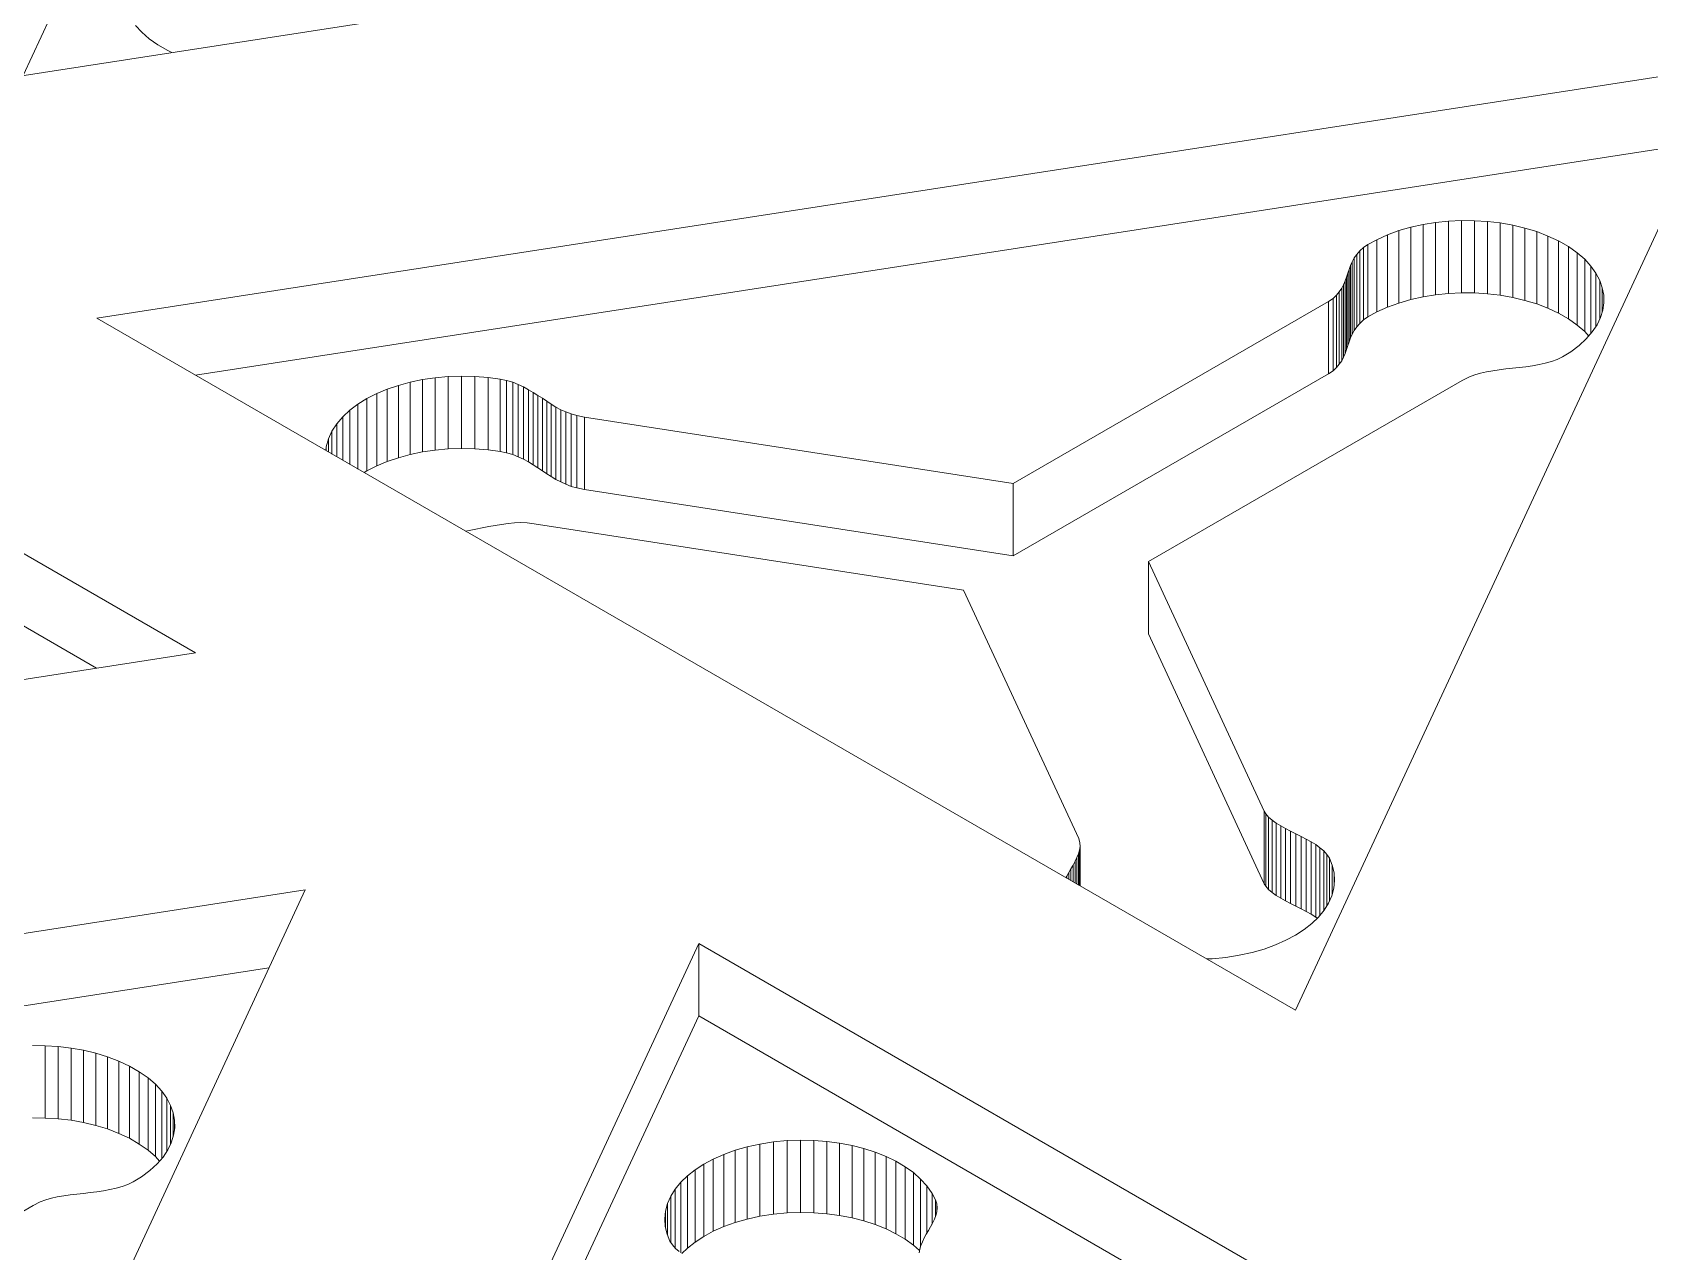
# Model space of a CAD drawing. Header units: inches. Extents: x 2.5 to 18.9, y 2.6 to 12.3.
# Drawn here: x 15.061 to 16.202, y 6.777 to 7.637 of the extents above; entities that cross this region are included whole.
import ezdxf

# ---------------------------------------------------------------- set-up
doc = ezdxf.new("R2010")
doc.units = ezdxf.units.IN
doc.header["$MEASUREMENT"] = 0

# ---------------------------------------------------------------- blocks, each defined once
blk = doc.blocks.new('A$C39963D99')
at = {"color": 0, "linetype": 'Continuous', "lineweight": 0, "extrusion": (3.33067e-16, 0.816497, 0.57735)}
for p, q in [((18.4741, -2.383), (18.1901, -2.9949)), ((19.3197, -2.8202), (18.1646, -2.9989)), ((17.466, -2.914), (18.3116, -3.4022)), ((18.2419, -3.413), (17.466, -2.965)), ((18.2737, -2.9644), (18.2693, -2.9596)), ((18.279, -2.969), (18.2737, -2.9644)), ((18.2851, -2.9733), (18.279, -2.969)), ((18.2921, -2.9773), (18.2851, -2.9733)), ((18.295, -2.9787), (18.2921, -2.9773)), ((18.242, -3.1661), (19.3971, -2.9874)), ((19.3971, -2.9874), (19.0876, -3.6543)), ((19.3716, -3.0424), (18.3117, -3.2063)), ((19.1605, -3.1043), (19.1689, -3.1019)), ((19.1689, -3.1019), (19.1775, -3.1)), ((19.1689, -3.1529), (19.1689, -3.1019)), ((19.1775, -3.1), (19.1864, -3.0986)), ((19.1775, -3.151), (19.1775, -3.1)), ((19.1864, -3.0986), (19.1955, -3.0976)), ((19.1864, -3.1496), (19.1864, -3.0986)), ((19.1955, -3.0976), (19.2046, -3.0972)), ((19.1955, -3.1487), (19.1955, -3.0976)), ((19.2046, -3.1482), (19.2046, -3.0972)), ((19.2046, -3.0972), (19.2138, -3.0973)), ((19.2138, -3.1483), (19.2138, -3.0973)), ((19.2138, -3.0973), (19.2229, -3.0978)), ((19.2229, -3.1488), (19.2229, -3.0978)), ((19.2229, -3.0978), (19.2319, -3.0989)), ((19.2319, -3.1499), (19.2319, -3.0989)), ((19.2319, -3.0989), (19.2408, -3.1004)), ((19.2408, -3.1515), (19.2408, -3.1004)), ((19.2408, -3.1004), (19.2494, -3.1025)), ((19.2494, -3.1535), (19.2494, -3.1025)), ((19.2494, -3.1025), (19.2577, -3.105)), ((19.1355, -3.1163), (19.1386, -3.1141)), ((19.1386, -3.1141), (19.1448, -3.1107)), ((19.1386, -3.1651), (19.1386, -3.1141)), ((19.1448, -3.1107), (19.1524, -3.1073)), ((19.1448, -3.1617), (19.1448, -3.1107)), ((19.1524, -3.1073), (19.1605, -3.1043)), ((19.1524, -3.1583), (19.1524, -3.1073)), ((19.1605, -3.1554), (19.1605, -3.1043)), ((19.2577, -3.156), (19.2577, -3.105)), ((19.2577, -3.105), (19.2656, -3.1081)), ((19.2656, -3.1591), (19.2656, -3.1081)), ((19.2656, -3.1081), (19.2731, -3.1116)), ((19.2731, -3.1626), (19.2731, -3.1116)), ((19.2731, -3.1116), (19.2801, -3.1156)), ((19.1276, -3.1263), (19.129, -3.1236)), ((19.129, -3.1236), (19.1307, -3.1211)), ((19.129, -3.1747), (19.129, -3.1236)), ((19.1307, -3.1211), (19.1329, -3.1186)), ((19.1307, -3.1721), (19.1307, -3.1211)), ((19.1329, -3.1186), (19.1355, -3.1163)), ((19.1329, -3.1697), (19.1329, -3.1186)), ((19.1355, -3.1673), (19.1355, -3.1163)), ((19.2801, -3.1666), (19.2801, -3.1156)), ((19.2801, -3.1156), (19.2862, -3.1199)), ((19.2862, -3.171), (19.2862, -3.1199)), ((19.2862, -3.1199), (19.2915, -3.1245)), ((19.2915, -3.1755), (19.2915, -3.1245)), ((19.2915, -3.1245), (19.2959, -3.1293)), ((19.1235, -3.1371), (19.1245, -3.1344)), ((19.1245, -3.1344), (19.1254, -3.1317)), ((19.1245, -3.1854), (19.1245, -3.1344)), ((19.1254, -3.1317), (19.1264, -3.129)), ((19.1254, -3.1827), (19.1254, -3.1317)), ((19.1264, -3.129), (19.1276, -3.1263)), ((19.1264, -3.18), (19.1264, -3.129)), ((19.1276, -3.1773), (19.1276, -3.1263)), ((19.2959, -3.1769), (19.2959, -3.1293)), ((19.2959, -3.1293), (19.2994, -3.1343)), ((19.2994, -3.1719), (19.2994, -3.1343)), ((19.2994, -3.1343), (19.3021, -3.1394)), ((19.1164, -3.1499), (19.1184, -3.1475)), ((19.1184, -3.1475), (19.1201, -3.145)), ((19.1184, -3.1985), (19.1184, -3.1475)), ((19.1201, -3.145), (19.1214, -3.1425)), ((19.1201, -3.1961), (19.1201, -3.145)), ((19.1214, -3.1425), (19.1225, -3.1398)), ((19.1214, -3.1935), (19.1214, -3.1425)), ((19.1225, -3.1398), (19.1235, -3.1371)), ((19.1225, -3.1909), (19.1225, -3.1398)), ((19.1235, -3.1882), (19.1235, -3.1371)), ((19.2046, -3.1482), (19.1955, -3.1487)), ((19.2138, -3.1483), (19.2046, -3.1482)), ((19.2229, -3.1488), (19.2138, -3.1483)), ((19.3021, -3.1668), (19.3021, -3.1394)), ((19.3021, -3.1394), (19.3039, -3.1446)), ((19.3039, -3.1615), (19.3039, -3.1446)), ((19.3039, -3.1446), (19.3049, -3.1499)), ((18.8885, -3.2826), (19.1108, -3.1542)), ((19.1108, -3.1542), (19.114, -3.1521)), ((19.1108, -3.2053), (19.1108, -3.1542)), ((19.114, -3.1521), (19.1164, -3.1499)), ((19.114, -3.2031), (19.114, -3.1521)), ((19.1164, -3.2009), (19.1164, -3.1499)), ((19.1524, -3.1583), (19.1448, -3.1617)), ((19.1605, -3.1554), (19.1524, -3.1583)), ((19.1689, -3.1529), (19.1605, -3.1554)), ((19.1775, -3.151), (19.1689, -3.1529)), ((19.1864, -3.1496), (19.1775, -3.151)), ((19.1955, -3.1487), (19.1864, -3.1496)), ((19.2319, -3.1499), (19.2229, -3.1488)), ((19.2408, -3.1515), (19.2319, -3.1499)), ((19.2494, -3.1535), (19.2408, -3.1515)), ((19.2577, -3.156), (19.2494, -3.1535)), ((19.2656, -3.1591), (19.2577, -3.156)), ((19.2731, -3.1626), (19.2656, -3.1591)), ((19.305, -3.1552), (19.3043, -3.1604)), ((19.3049, -3.1559), (19.3049, -3.1499)), ((19.3049, -3.1499), (19.305, -3.1552)), ((19.0876, -3.6543), (18.242, -3.1661)), ((19.1329, -3.1697), (19.1307, -3.1721)), ((19.1355, -3.1673), (19.1329, -3.1697)), ((19.1386, -3.1651), (19.1355, -3.1673)), ((19.1448, -3.1617), (19.1386, -3.1651)), ((19.2801, -3.1666), (19.2731, -3.1626)), ((19.2862, -3.171), (19.2801, -3.1666)), ((19.2915, -3.1755), (19.2862, -3.171)), ((19.3002, -3.1708), (19.2968, -3.1758)), ((19.3026, -3.1657), (19.3002, -3.1708)), ((19.3043, -3.1604), (19.3026, -3.1657)), ((19.1264, -3.18), (19.1254, -3.1827)), ((19.1276, -3.1773), (19.1264, -3.18)), ((19.129, -3.1747), (19.1276, -3.1773)), ((19.1307, -3.1721), (19.129, -3.1747)), ((19.2926, -3.1807), (19.2876, -3.1853)), ((19.2944, -3.1787), (19.2915, -3.1755)), ((19.2968, -3.1758), (19.2926, -3.1807)), ((19.1214, -3.1935), (19.1201, -3.1961)), ((19.1225, -3.1909), (19.1214, -3.1935)), ((19.1235, -3.1882), (19.1225, -3.1909)), ((19.1245, -3.1854), (19.1235, -3.1882)), ((19.1254, -3.1827), (19.1245, -3.1854)), ((19.2758, -3.1933), (19.272, -3.1951)), ((19.2817, -3.1897), (19.2758, -3.1933)), ((19.2876, -3.1853), (19.2817, -3.1897)), ((19.1108, -3.2053), (18.8885, -3.3337)), ((19.114, -3.2031), (19.1108, -3.2053)), ((19.1164, -3.2009), (19.114, -3.2031)), ((19.1184, -3.1985), (19.1164, -3.2009)), ((19.1201, -3.1961), (19.1184, -3.1985)), ((19.2181, -3.2049), (19.214, -3.206)), ((19.2223, -3.2039), (19.2181, -3.2049)), ((19.2267, -3.2031), (19.2223, -3.2039)), ((19.2313, -3.2025), (19.2267, -3.2031)), ((19.2359, -3.2019), (19.2313, -3.2025)), ((19.2406, -3.2014), (19.2359, -3.2019)), ((19.2454, -3.2009), (19.2406, -3.2014)), ((19.2501, -3.2003), (19.2454, -3.2009)), ((19.2547, -3.1996), (19.2501, -3.2003)), ((19.2593, -3.1988), (19.2547, -3.1996)), ((19.2637, -3.1978), (19.2593, -3.1988)), ((19.268, -3.1966), (19.2637, -3.1978)), ((19.272, -3.1951), (19.268, -3.1966)), ((18.4395, -3.2193), (18.4469, -3.2162)), ((18.4469, -3.2162), (18.4548, -3.2135)), ((18.4469, -3.2672), (18.4469, -3.2162)), ((18.4548, -3.2135), (18.463, -3.2112)), ((18.4548, -3.2645), (18.4548, -3.2135)), ((18.463, -3.2112), (18.4717, -3.2094)), ((18.463, -3.2622), (18.463, -3.2112)), ((18.4717, -3.2094), (18.4806, -3.2081)), ((18.4717, -3.2604), (18.4717, -3.2094)), ((18.4806, -3.2081), (18.4898, -3.2072)), ((18.4806, -3.2591), (18.4806, -3.2081)), ((18.4898, -3.2072), (18.4992, -3.2069)), ((18.4898, -3.2583), (18.4898, -3.2072)), ((18.4992, -3.2579), (18.4992, -3.2069)), ((18.4992, -3.2069), (18.5086, -3.2071)), ((18.5086, -3.2582), (18.5086, -3.2071)), ((18.5086, -3.2071), (18.5182, -3.2079)), ((18.5182, -3.2589), (18.5182, -3.2079)), ((18.5182, -3.2079), (18.5266, -3.209)), ((18.5266, -3.2601), (18.5266, -3.209)), ((18.5266, -3.209), (18.5311, -3.21)), ((18.5311, -3.2611), (18.5311, -3.21)), ((18.5311, -3.21), (18.5354, -3.2113)), ((18.5354, -3.2623), (18.5354, -3.2113)), ((18.5354, -3.2113), (18.5393, -3.2128)), ((18.5393, -3.2639), (18.5393, -3.2128)), ((18.5393, -3.2128), (18.543, -3.2146)), ((18.543, -3.2656), (18.543, -3.2146)), ((18.543, -3.2146), (18.5465, -3.2165)), ((18.5465, -3.2675), (18.5465, -3.2165)), ((18.5465, -3.2165), (18.5499, -3.2185)), ((19.2051, -3.21), (18.9838, -3.3378)), ((19.2103, -3.2075), (19.2051, -3.21)), ((19.214, -3.206), (19.2103, -3.2075)), ((18.4206, -3.231), (18.4262, -3.2267)), ((18.4262, -3.2267), (18.4326, -3.2228)), ((18.4262, -3.2725), (18.4262, -3.2267)), ((18.4326, -3.2228), (18.4395, -3.2193)), ((18.4326, -3.2738), (18.4326, -3.2228)), ((18.4395, -3.2703), (18.4395, -3.2193)), ((18.5499, -3.2695), (18.5499, -3.2185)), ((18.5499, -3.2185), (18.5531, -3.2205)), ((18.5531, -3.2716), (18.5531, -3.2205)), ((18.5531, -3.2205), (18.5563, -3.2226)), ((18.5563, -3.2737), (18.5563, -3.2226)), ((18.5563, -3.2226), (18.5594, -3.2247)), ((18.5594, -3.2758), (18.5594, -3.2247)), ((18.5594, -3.2247), (18.5626, -3.2268)), ((18.5626, -3.2778), (18.5626, -3.2268)), ((18.5626, -3.2268), (18.5659, -3.2288)), ((18.4113, -3.2405), (18.4156, -3.2356)), ((18.4156, -3.2356), (18.4206, -3.231)), ((18.4156, -3.2663), (18.4156, -3.2356)), ((18.4206, -3.2692), (18.4206, -3.231)), ((18.5659, -3.2798), (18.5659, -3.2288)), ((18.5659, -3.2288), (18.5693, -3.2306)), ((18.5693, -3.2816), (18.5693, -3.2306)), ((18.5693, -3.2306), (18.5728, -3.2322)), ((18.5728, -3.2832), (18.5728, -3.2322)), ((18.5728, -3.2322), (18.5766, -3.2336)), ((18.5766, -3.2847), (18.5766, -3.2336)), ((18.5766, -3.2336), (18.5806, -3.2348)), ((18.5806, -3.2858), (18.5806, -3.2348)), ((18.5806, -3.2348), (18.5861, -3.2359)), ((18.5861, -3.2869), (18.5861, -3.2359)), ((18.5861, -3.2359), (18.8885, -3.2826)), ((18.4054, -3.2512), (18.4079, -3.2457)), ((18.4079, -3.2457), (18.4113, -3.2405)), ((18.4079, -3.2619), (18.4079, -3.2457)), ((18.4113, -3.2639), (18.4113, -3.2405)), ((18.4035, -3.2593), (18.4038, -3.2567)), ((18.4038, -3.2567), (18.4054, -3.2512)), ((18.4038, -3.2595), (18.4038, -3.2567)), ((18.4054, -3.2604), (18.4054, -3.2512)), ((18.463, -3.2622), (18.4548, -3.2645)), ((18.4717, -3.2604), (18.463, -3.2622)), ((18.4806, -3.2591), (18.4717, -3.2604)), ((18.4898, -3.2583), (18.4806, -3.2591)), ((18.4992, -3.2579), (18.4898, -3.2583)), ((18.5086, -3.2582), (18.4992, -3.2579)), ((18.5182, -3.2589), (18.5086, -3.2582)), ((18.5266, -3.2601), (18.5182, -3.2589)), ((18.5311, -3.2611), (18.5266, -3.2601)), ((18.5354, -3.2623), (18.5311, -3.2611)), ((18.5393, -3.2639), (18.5354, -3.2623)), ((18.4326, -3.2738), (18.4307, -3.275)), ((18.4395, -3.2703), (18.4326, -3.2738)), ((18.4469, -3.2672), (18.4395, -3.2703)), ((18.4548, -3.2645), (18.4469, -3.2672)), ((18.543, -3.2656), (18.5393, -3.2639)), ((18.5465, -3.2675), (18.543, -3.2656)), ((18.5499, -3.2695), (18.5465, -3.2675)), ((18.5531, -3.2716), (18.5499, -3.2695)), ((18.5563, -3.2737), (18.5531, -3.2716)), ((18.5594, -3.2758), (18.5563, -3.2737)), ((18.5626, -3.2778), (18.5594, -3.2758)), ((18.5659, -3.2798), (18.5626, -3.2778)), ((18.5693, -3.2816), (18.5659, -3.2798)), ((18.5728, -3.2832), (18.5693, -3.2816)), ((18.5766, -3.2847), (18.5728, -3.2832)), ((18.5806, -3.2858), (18.5766, -3.2847)), ((18.8885, -3.3337), (18.8885, -3.2826)), ((18.5861, -3.2869), (18.5806, -3.2858)), ((18.8885, -3.3337), (18.5861, -3.2869)), ((18.5047, -3.3158), (18.5021, -3.3162)), ((18.5093, -3.3149), (18.5047, -3.3158)), ((18.5139, -3.314), (18.5093, -3.3149)), ((18.5185, -3.3131), (18.5139, -3.314)), ((18.523, -3.3122), (18.5185, -3.3131)), ((18.5276, -3.3115), (18.523, -3.3122)), ((18.5321, -3.3109), (18.5276, -3.3115)), ((18.5366, -3.3105), (18.5321, -3.3109)), ((18.5411, -3.3103), (18.5366, -3.3105)), ((18.5456, -3.3105), (18.5411, -3.3103)), ((18.5506, -3.3111), (18.5456, -3.3105)), ((18.8533, -3.3579), (18.5506, -3.3111)), ((18.9838, -3.3888), (18.9838, -3.3378)), ((18.9838, -3.3378), (19.0655, -3.5139)), ((18.9347, -3.5332), (18.8533, -3.3579)), ((19.0655, -3.565), (18.9838, -3.3888)), ((18.3116, -3.4022), (17.1565, -3.5809)), ((19.0655, -3.565), (19.0655, -3.5139)), ((19.0655, -3.5139), (19.0666, -3.5157)), ((19.0666, -3.5667), (19.0666, -3.5157)), ((19.0666, -3.5157), (19.0686, -3.518)), ((19.0686, -3.5691), (19.0686, -3.518)), ((19.0686, -3.518), (19.0711, -3.5202)), ((19.0711, -3.5712), (19.0711, -3.5202)), ((19.0711, -3.5202), (19.074, -3.5223)), ((19.074, -3.5733), (19.074, -3.5223)), ((19.074, -3.5223), (19.0771, -3.5242)), ((19.0771, -3.5753), (19.0771, -3.5242)), ((19.0771, -3.5242), (19.0805, -3.5261)), ((18.9354, -3.5361), (18.9347, -3.5332)), ((18.9356, -3.5387), (18.9354, -3.5361)), ((19.0805, -3.5771), (19.0805, -3.5261)), ((19.0805, -3.5261), (19.0841, -3.528)), ((19.0841, -3.579), (19.0841, -3.528)), ((19.0841, -3.528), (19.0878, -3.5298)), ((19.0878, -3.5808), (19.0878, -3.5298)), ((19.0878, -3.5298), (19.0915, -3.5316)), ((19.0915, -3.5826), (19.0915, -3.5316)), ((19.0915, -3.5316), (19.0951, -3.5335)), ((19.0951, -3.5845), (19.0951, -3.5335)), ((19.0951, -3.5335), (19.0986, -3.5354)), ((19.0986, -3.5864), (19.0986, -3.5354)), ((19.0986, -3.5354), (19.1018, -3.5374)), ((18.9321, -3.5492), (18.9334, -3.5465)), ((18.9334, -3.5465), (18.9344, -3.5439)), ((18.9334, -3.5652), (18.9334, -3.5465)), ((18.9344, -3.5439), (18.9352, -3.5413)), ((18.9344, -3.5659), (18.9344, -3.5439)), ((18.9352, -3.5413), (18.9356, -3.5387)), ((18.9352, -3.5663), (18.9352, -3.5413)), ((18.9356, -3.5665), (18.9356, -3.5387)), ((19.1018, -3.5885), (19.1018, -3.5374)), ((19.1018, -3.5374), (19.1048, -3.5396)), ((19.1048, -3.5871), (19.1048, -3.5396)), ((19.1048, -3.5396), (19.1075, -3.5419)), ((19.1075, -3.5839), (19.1075, -3.5419)), ((19.1075, -3.5419), (19.1097, -3.5443)), ((19.1097, -3.5804), (19.1097, -3.5443)), ((19.1097, -3.5443), (19.1114, -3.547)), ((19.1114, -3.5773), (19.1114, -3.547)), ((19.1114, -3.547), (19.1134, -3.5518)), ((18.9262, -3.5597), (18.9276, -3.557)), ((18.9276, -3.557), (18.9291, -3.5544)), ((18.9276, -3.5619), (18.9276, -3.557)), ((18.9291, -3.5544), (18.9306, -3.5518)), ((18.9291, -3.5628), (18.9291, -3.5544)), ((18.9306, -3.5518), (18.9321, -3.5492)), ((18.9306, -3.5636), (18.9306, -3.5518)), ((18.9321, -3.5645), (18.9321, -3.5492)), ((19.1134, -3.5724), (19.1134, -3.5518)), ((19.1134, -3.5518), (19.1147, -3.5573)), ((19.1147, -3.5664), (19.1147, -3.5573)), ((19.1147, -3.5573), (19.1151, -3.5628)), ((17.2339, -3.7481), (18.389, -3.5694)), ((18.389, -3.5694), (18.0795, -4.2363)), ((18.9256, -3.5608), (18.9262, -3.5597)), ((18.9262, -3.5611), (18.9262, -3.5597)), ((19.0666, -3.5667), (19.0655, -3.565)), ((19.0686, -3.5691), (19.0666, -3.5667)), ((19.0711, -3.5712), (19.0686, -3.5691)), ((19.1146, -3.5682), (19.1131, -3.5735)), ((19.1151, -3.5628), (19.1146, -3.5682)), ((19.074, -3.5733), (19.0711, -3.5712)), ((19.0771, -3.5753), (19.074, -3.5733)), ((19.0805, -3.5771), (19.0771, -3.5753)), ((19.0841, -3.579), (19.0805, -3.5771)), ((19.0878, -3.5808), (19.0841, -3.579)), ((19.0915, -3.5826), (19.0878, -3.5808)), ((19.1108, -3.5787), (19.1077, -3.5837)), ((19.1131, -3.5735), (19.1108, -3.5787)), ((19.0951, -3.5845), (19.0915, -3.5826)), ((19.0991, -3.593), (19.0937, -3.5973)), ((19.0986, -3.5864), (19.0951, -3.5845)), ((19.1018, -3.5885), (19.0986, -3.5864)), ((19.1038, -3.5885), (19.0991, -3.593)), ((19.1029, -3.5893), (19.1018, -3.5885)), ((19.1077, -3.5837), (19.1038, -3.5885)), ((19.0876, -3.6013), (19.0808, -3.6049)), ((19.0937, -3.5973), (19.0876, -3.6013)), ((18.3571, -4.2741), (18.6666, -3.6072)), ((18.6666, -3.6582), (18.6666, -3.6072)), ((18.6666, -3.6072), (19.5122, -4.0954)), ((19.0479, -3.6155), (19.0384, -3.617)), ((19.057, -3.6135), (19.0479, -3.6155)), ((19.0655, -3.6111), (19.057, -3.6135)), ((19.0735, -3.6082), (19.0655, -3.6111)), ((19.0808, -3.6049), (19.0735, -3.6082)), ((18.3635, -3.6244), (17.3036, -3.7884)), ((19.0288, -3.6179), (19.0248, -3.618)), ((19.0384, -3.617), (19.0288, -3.6179)), ((18.6666, -3.6582), (18.3826, -4.2701)), ((19.4425, -4.1062), (18.6666, -3.6582)), ((18.1966, -3.6792), (18.2057, -3.6793)), ((18.2057, -3.7303), (18.2057, -3.6793)), ((18.2057, -3.6793), (18.2149, -3.6798)), ((18.2149, -3.7308), (18.2149, -3.6798)), ((18.2149, -3.6798), (18.2239, -3.6809)), ((18.2239, -3.7319), (18.2239, -3.6809)), ((18.2239, -3.6809), (18.2327, -3.6824)), ((18.2327, -3.7335), (18.2327, -3.6824)), ((18.2327, -3.6824), (18.2413, -3.6845)), ((18.2413, -3.7355), (18.2413, -3.6845)), ((18.2413, -3.6845), (18.2496, -3.687)), ((18.2496, -3.738), (18.2496, -3.687)), ((18.2496, -3.687), (18.2576, -3.6901)), ((18.2576, -3.7411), (18.2576, -3.6901)), ((18.2576, -3.6901), (18.2651, -3.6936)), ((18.2651, -3.7446), (18.2651, -3.6936)), ((18.2651, -3.6936), (18.272, -3.6976)), ((18.272, -3.7486), (18.272, -3.6976)), ((18.272, -3.6976), (18.2782, -3.7019)), ((18.2782, -3.753), (18.2782, -3.7019)), ((18.2782, -3.7019), (18.2834, -3.7065)), ((18.2834, -3.7575), (18.2834, -3.7065)), ((18.2834, -3.7065), (18.2878, -3.7113)), ((18.2878, -3.7589), (18.2878, -3.7113)), ((18.2878, -3.7113), (18.2914, -3.7163)), ((18.2914, -3.7539), (18.2914, -3.7163)), ((18.2914, -3.7163), (18.2941, -3.7214)), ((18.2057, -3.7303), (18.1966, -3.7302)), ((18.2941, -3.7488), (18.2941, -3.7214)), ((18.2941, -3.7214), (18.2959, -3.7266)), ((18.2959, -3.7435), (18.2959, -3.7266)), ((18.2959, -3.7266), (18.2969, -3.7319)), ((18.2149, -3.7308), (18.2057, -3.7303)), ((18.2239, -3.7319), (18.2149, -3.7308)), ((18.2327, -3.7335), (18.2239, -3.7319)), ((18.2413, -3.7355), (18.2327, -3.7335)), ((18.2496, -3.738), (18.2413, -3.7355)), ((18.2576, -3.7411), (18.2496, -3.738)), ((18.2651, -3.7446), (18.2576, -3.7411)), ((18.297, -3.7372), (18.2962, -3.7424)), ((18.2969, -3.7379), (18.2969, -3.7319)), ((18.2969, -3.7319), (18.297, -3.7372)), ((18.272, -3.7486), (18.2651, -3.7446)), ((18.2782, -3.753), (18.272, -3.7486)), ((18.2834, -3.7575), (18.2782, -3.753)), ((18.2921, -3.7528), (18.2888, -3.7578)), ((18.2946, -3.7477), (18.2921, -3.7528)), ((18.2962, -3.7424), (18.2946, -3.7477)), ((18.6843, -3.7559), (18.6922, -3.753)), ((18.6922, -3.753), (18.7008, -3.7506)), ((18.6922, -3.804), (18.6922, -3.753)), ((18.7008, -3.7506), (18.7098, -3.7486)), ((18.7008, -3.8016), (18.7008, -3.7506)), ((18.7098, -3.7486), (18.7193, -3.7471)), ((18.7098, -3.7996), (18.7098, -3.7486)), ((18.7193, -3.7471), (18.7289, -3.7462)), ((18.7193, -3.7981), (18.7193, -3.7471)), ((18.7289, -3.7462), (18.7384, -3.7459)), ((18.7289, -3.7972), (18.7289, -3.7462)), ((18.7384, -3.7969), (18.7384, -3.7459)), ((18.7384, -3.7459), (18.7478, -3.7461)), ((18.7478, -3.7971), (18.7478, -3.7461)), ((18.7478, -3.7461), (18.757, -3.7468)), ((18.757, -3.7978), (18.757, -3.7468)), ((18.757, -3.7468), (18.766, -3.748)), ((18.766, -3.799), (18.766, -3.748)), ((18.766, -3.748), (18.7748, -3.7497)), ((18.7748, -3.8007), (18.7748, -3.7497)), ((18.7748, -3.7497), (18.7831, -3.7518)), ((18.7831, -3.8028), (18.7831, -3.7518)), ((18.7831, -3.7518), (18.7911, -3.7544)), ((18.2846, -3.7627), (18.2795, -3.7673)), ((18.2863, -3.7607), (18.2834, -3.7575)), ((18.2888, -3.7578), (18.2846, -3.7627)), ((18.6641, -3.7668), (18.6701, -3.7628)), ((18.6701, -3.7628), (18.6769, -3.7592)), ((18.6701, -3.8138), (18.6701, -3.7628)), ((18.6769, -3.7592), (18.6843, -3.7559)), ((18.6769, -3.8102), (18.6769, -3.7592)), ((18.6843, -3.8069), (18.6843, -3.7559)), ((18.7911, -3.8054), (18.7911, -3.7544)), ((18.7911, -3.7544), (18.7987, -3.7574)), ((18.7987, -3.8085), (18.7987, -3.7574)), ((18.7987, -3.7574), (18.8057, -3.7608)), ((18.8057, -3.8119), (18.8057, -3.7608)), ((18.8057, -3.7608), (18.8121, -3.7647)), ((18.2677, -3.7753), (18.2639, -3.7771)), ((18.2736, -3.7717), (18.2677, -3.7753)), ((18.2795, -3.7673), (18.2736, -3.7717)), ((18.6501, -3.7804), (18.654, -3.7756)), ((18.654, -3.7756), (18.6587, -3.7711)), ((18.654, -3.8253), (18.654, -3.7756)), ((18.6587, -3.7711), (18.6641, -3.7668)), ((18.6587, -3.8221), (18.6587, -3.7711)), ((18.6641, -3.8178), (18.6641, -3.7668)), ((18.8121, -3.8157), (18.8121, -3.7647)), ((18.8121, -3.7647), (18.818, -3.7688)), ((18.818, -3.8199), (18.818, -3.7688)), ((18.818, -3.7688), (18.8231, -3.7733)), ((18.8231, -3.8207), (18.8231, -3.7733)), ((18.8231, -3.7733), (18.8276, -3.7782)), ((18.21, -3.7869), (18.206, -3.788)), ((18.2142, -3.7859), (18.21, -3.7869)), ((18.2187, -3.7851), (18.2142, -3.7859)), ((18.2232, -3.7845), (18.2187, -3.7851)), ((18.2279, -3.7839), (18.2232, -3.7845)), ((18.2326, -3.7834), (18.2279, -3.7839)), ((18.2373, -3.7829), (18.2326, -3.7834)), ((18.242, -3.7823), (18.2373, -3.7829)), ((18.2467, -3.7816), (18.242, -3.7823)), ((18.2512, -3.7808), (18.2467, -3.7816)), ((18.2557, -3.7798), (18.2512, -3.7808)), ((18.2599, -3.7786), (18.2557, -3.7798)), ((18.2639, -3.7771), (18.2599, -3.7786)), ((18.6446, -3.7906), (18.6469, -3.7854)), ((18.6469, -3.7854), (18.6501, -3.7804)), ((18.6469, -3.8181), (18.6469, -3.7854)), ((18.6501, -3.822), (18.6501, -3.7804)), ((18.8276, -3.8116), (18.8276, -3.7782)), ((18.8276, -3.7782), (18.8312, -3.7834)), ((18.8312, -3.8051), (18.8312, -3.7834)), ((18.8312, -3.7834), (18.8337, -3.7881)), ((18.1971, -3.792), (17.9757, -3.9198)), ((18.2022, -3.7895), (18.1971, -3.792)), ((18.206, -3.788), (18.2022, -3.7895)), ((18.6426, -3.8013), (18.6432, -3.7959)), ((18.6432, -3.7959), (18.6446, -3.7906)), ((18.6432, -3.8075), (18.6432, -3.7959)), ((18.6446, -3.813), (18.6446, -3.7906)), ((18.7193, -3.7981), (18.7098, -3.7996)), ((18.7289, -3.7972), (18.7193, -3.7981)), ((18.7384, -3.7969), (18.7289, -3.7972)), ((18.7478, -3.7971), (18.7384, -3.7969)), ((18.757, -3.7978), (18.7478, -3.7971)), ((18.766, -3.799), (18.757, -3.7978)), ((18.8337, -3.7995), (18.8337, -3.7881)), ((18.8337, -3.7881), (18.8345, -3.7909)), ((18.8345, -3.7964), (18.8338, -3.7991)), ((18.8345, -3.7964), (18.8345, -3.7909)), ((18.8345, -3.7909), (18.8347, -3.7936)), ((18.8347, -3.7936), (18.8345, -3.7964)), ((18.643, -3.8067), (18.6426, -3.8013)), ((18.6443, -3.8123), (18.643, -3.8067)), ((18.6843, -3.8069), (18.6769, -3.8102)), ((18.6922, -3.804), (18.6843, -3.8069)), ((18.7008, -3.8016), (18.6922, -3.804)), ((18.7098, -3.7996), (18.7008, -3.8016)), ((18.7748, -3.8007), (18.766, -3.799)), ((18.7831, -3.8028), (18.7748, -3.8007)), ((18.7911, -3.8054), (18.7831, -3.8028)), ((18.7987, -3.8085), (18.7911, -3.8054)), ((18.8057, -3.8119), (18.7987, -3.8085)), ((18.8287, -3.8097), (18.8271, -3.8123)), ((18.8302, -3.8071), (18.8287, -3.8097)), ((18.8316, -3.8044), (18.8302, -3.8071)), ((18.8328, -3.8017), (18.8316, -3.8044)), ((18.8338, -3.7991), (18.8328, -3.8017)), ((18.6463, -3.8171), (18.6443, -3.8123)), ((18.648, -3.8198), (18.6463, -3.8171)), ((18.6503, -3.8222), (18.648, -3.8198)), ((18.6641, -3.8178), (18.6587, -3.8221)), ((18.6701, -3.8138), (18.6641, -3.8178)), ((18.6769, -3.8102), (18.6701, -3.8138)), ((18.8121, -3.8157), (18.8057, -3.8119)), ((18.818, -3.8199), (18.8121, -3.8157)), ((18.8224, -3.8237), (18.818, -3.8199)), ((18.8233, -3.8201), (18.8226, -3.8228)), ((18.8244, -3.8175), (18.8233, -3.8201)), ((18.8257, -3.8149), (18.8244, -3.8175)), ((18.8271, -3.8123), (18.8257, -3.8149)), ((18.6529, -3.8245), (18.6503, -3.8222)), ((18.6587, -3.8221), (18.6548, -3.8259)), ((18.8226, -3.8228), (18.8222, -3.8254))]:
    blk.add_line(p, q, dxfattribs=at)

msp = doc.modelspace()

# ---------------------------------------------------------------- block references
msp.add_blockref('A$C39963D99', (-3.1356, 10.6011))

doc.saveas('drawing.dxf')
